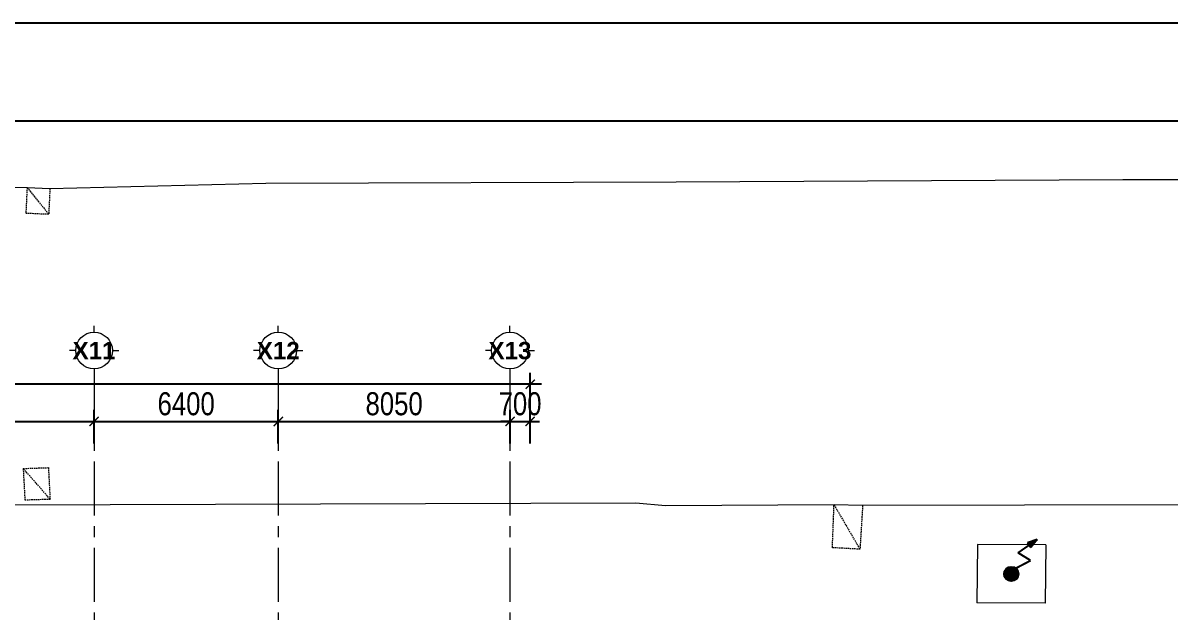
# Model space of a CAD drawing. Header units: millimetres. Extents: x -346728 to 1320345, y -537202 to -385966.
# Drawn here: x 218569 to 258419, y -406439 to -385966 of the extents above; entities that cross this region are included whole.
import ezdxf
from ezdxf.enums import TextEntityAlignment as Align
from ezdxf.xclip import XClip

# ---------------------------------------------------------------- set-up
doc = ezdxf.new("R2010")
doc.units = ezdxf.units.MM
doc.header["$LTSCALE"] = 100
doc.header["$XCLIPFRAME"] = 2
doc.linetypes.add('NETNHA500', pattern=[0.75, 0.5, -0.25])
doc.linetypes.add('X1326_GLB$0$CENTER', pattern=[2, 1.25, -0.25, 0.25, -0.25])
for name, color, linetype in [('KYHIEU', 3, 'Continuous'), ('NHA', 3, 'NETNHA500'), ('TEXT2', 8, 'Continuous')]:
    doc.layers.add(name, color=color, linetype=linetype)
for name, color, linetype, lineweight in [('LINE', 7, 'Continuous', 13), ('X1326_GLB$0$A-tim', 8, 'X1326_GLB$0$CENTER', 9), ('X1326_GLB$0$Xref-Plan Grid$0$A-kich thuoc', 251, 'Continuous', 13), ('X1326_GLB$0$Xref-Plan Grid$0$A-ky hieu', 7, 'Continuous', 13)]:
    doc.layers.add(name, color=color, linetype=linetype, lineweight=lineweight)
doc.styles.add('TEXT2', font='VNTIME.TTF', dxfattribs={"height": 1.5})
doc.styles.add('TOAN - FONT ARIAL', font='Arial_1.ttf', dxfattribs={"width": 0.8})
doc.styles.add('X1326_GLB$0$Xref-Plan Grid$0$BRG-Chu Hoa', font='Arialbd_1.ttf')
doc.dimstyles.new('X1326_GLB$0$200', dxfattribs={"dimscale": 400, "dimtxt": 2, "dimasz": 0.8, "dimexe": 1, "dimexo": 1, "dimgap": 0.5, "dimtad": 1, "dimdec": 0, "dimzin": 0, "dimdsep": 46, "dimtxsty": 'TOAN - FONT ARIAL', "dimblk": 'ARCHTICK', "dimcen": 0.8, "dimdle": 1, "dimclrd": 7, "dimclre": 7, "dimclrt": 7, "dimadec": 0, "dimazin": 0, "dimtfac": 1, "dimtdec": 0, "dimtix": 1, "dimtmove": 2, "dimatfit": 3, "dimfxl": 1, "dimtolj": 1, "dimtzin": 0, "dimarcsym": 0})

# ---------------------------------------------------------------- blocks, each defined once
blk = doc.blocks.new('_ArchTick')
at = {"color": 0, "linetype": 'ByBlock', "const_width": 0.15}
blk.add_lwpolyline([(-0.5, -0.5), (0.5, 0.5)], dxfattribs=at)
blk = doc.blocks.new('*D661')
at = {"layer": 'DEFPOINTS', "color": 0, "transparency": 16777216}
for p in [(147189, -398521), (147189, -400706, 0), (236189, -400693, 0)]:
    blk.add_point(p, dxfattribs=at)
at = {"layer": 'X1326_GLB$0$Xref-Plan Grid$0$A-kich thuoc', "color": 7, "lineweight": -2, "transparency": 16777216}
for p, q in [((147189, -400306), (147189, -398121)), ((236189, -400293), (236189, -398121)), ((236589, -398521), (146789, -398521))]:
    blk.add_line(p, q, dxfattribs=at)
at = {"layer": 'X1326_GLB$0$Xref-Plan Grid$0$A-kich thuoc', "color": 7, "lineweight": -2, "transparency": 16777216, "xscale": 320, "yscale": 320, "zscale": 320, "rotation": 180}
blk.add_blockref('_ArchTick', (147189, -398521), dxfattribs=at)
at = {"layer": 'X1326_GLB$0$Xref-Plan Grid$0$A-kich thuoc', "color": 7, "lineweight": -2, "transparency": 16777216, "xscale": 320, "yscale": 320, "zscale": 320}
blk.add_blockref('_ArchTick', (236189, -398521), dxfattribs=at)
at = {"layer": 'X1326_GLB$0$Xref-Plan Grid$0$A-kich thuoc', "color": 7, "transparency": 16777216, "insert": (191689, -397912), "char_height": 800, "attachment_point": 5, "style": 'TOAN - FONT ARIAL'}
blk.add_mtext('\\A1;89000', dxfattribs=at)
blk = doc.blocks.new('*U238')
for p, q in [((0, 3.19), (0, 4.28)), ((-3.19, 0), (-4.28, 0)), ((3.19, 0), (4.28, 0)), ((0, -3.19), (0, -4.28))]:
    blk.add_line(p, q)
blk.add_circle((0, 0), 3.19)
at = {"color": 7, "style": 'X1326_GLB$0$Xref-Plan Grid$0$BRG-Chu Hoa'}
blk.add_attdef('1', text='', height=3, dxfattribs=at).set_placement((0, 0), align=Align.MIDDLE_CENTER)
blk = doc.blocks.new('*U239')
for p, q in [((0, 3.19), (0, 4.28)), ((-3.19, 0), (-4.28, 0)), ((3.19, 0), (4.28, 0)), ((0, -3.19), (0, -4.28))]:
    blk.add_line(p, q)
blk.add_circle((0, 0), 3.19)
at = {"color": 7, "style": 'X1326_GLB$0$Xref-Plan Grid$0$BRG-Chu Hoa'}
blk.add_attdef('1', text='', height=3, dxfattribs=at).set_placement((0, 0), align=Align.MIDDLE_CENTER)
blk = doc.blocks.new('*D685')
at = {"layer": 'DEFPOINTS', "color": 0, "transparency": 16777216}
for p in [(221038, -399814), (213239, -400986), (221038, -400986)]:
    blk.add_point(p, dxfattribs=at)
at = {"layer": 'X1326_GLB$0$Xref-Plan Grid$0$A-kich thuoc', "color": 7, "lineweight": -2, "transparency": 16777216}
for p, q in [((213239, -400586), (213239, -399414)), ((221038, -400586), (221038, -399414)), ((212839, -399814), (221438, -399814))]:
    blk.add_line(p, q, dxfattribs=at)
at = {"layer": 'X1326_GLB$0$Xref-Plan Grid$0$A-kich thuoc', "color": 7, "lineweight": -2, "transparency": 16777216, "xscale": 320, "yscale": 320, "zscale": 320, "rotation": 180}
blk.add_blockref('_ArchTick', (213239, -399814), dxfattribs=at)
at = {"layer": 'X1326_GLB$0$Xref-Plan Grid$0$A-kich thuoc', "color": 7, "lineweight": -2, "transparency": 16777216, "xscale": 320, "yscale": 320, "zscale": 320}
blk.add_blockref('_ArchTick', (221038, -399814), dxfattribs=at)
at = {"layer": 'X1326_GLB$0$Xref-Plan Grid$0$A-kich thuoc', "color": 7, "transparency": 16777216, "insert": (217139, -399205), "char_height": 800, "attachment_point": 5, "style": 'TOAN - FONT ARIAL'}
blk.add_mtext('\\A1;7800', dxfattribs=at)
blk = doc.blocks.new('*D686')
at = {"layer": 'DEFPOINTS', "color": 0, "transparency": 16777216}
for p in [(227439, -399814), (221038, -400986), (227439, -400986)]:
    blk.add_point(p, dxfattribs=at)
at = {"layer": 'X1326_GLB$0$Xref-Plan Grid$0$A-kich thuoc', "color": 7, "lineweight": -2, "transparency": 16777216}
for p, q in [((221038, -400586), (221038, -399414)), ((227439, -400586), (227439, -399414)), ((220638, -399814), (227839, -399814))]:
    blk.add_line(p, q, dxfattribs=at)
at = {"layer": 'X1326_GLB$0$Xref-Plan Grid$0$A-kich thuoc', "color": 7, "lineweight": -2, "transparency": 16777216, "xscale": 320, "yscale": 320, "zscale": 320, "rotation": 180}
blk.add_blockref('_ArchTick', (221038, -399814), dxfattribs=at)
at = {"layer": 'X1326_GLB$0$Xref-Plan Grid$0$A-kich thuoc', "color": 7, "lineweight": -2, "transparency": 16777216, "xscale": 320, "yscale": 320, "zscale": 320}
blk.add_blockref('_ArchTick', (227439, -399814), dxfattribs=at)
at = {"layer": 'X1326_GLB$0$Xref-Plan Grid$0$A-kich thuoc', "color": 7, "transparency": 16777216, "insert": (224239, -399205), "char_height": 800, "attachment_point": 5, "style": 'TOAN - FONT ARIAL'}
blk.add_mtext('\\A1;6400', dxfattribs=at)
blk = doc.blocks.new('*D687')
at = {"layer": 'DEFPOINTS', "color": 0, "transparency": 16777216}
for p in [(235489, -399814), (227439, -400986), (235489, -400986, 0)]:
    blk.add_point(p, dxfattribs=at)
at = {"layer": 'X1326_GLB$0$Xref-Plan Grid$0$A-kich thuoc', "color": 7, "lineweight": -2, "transparency": 16777216}
for p, q in [((227439, -400586), (227439, -399414)), ((235489, -400586), (235489, -399414)), ((227039, -399814), (235889, -399814))]:
    blk.add_line(p, q, dxfattribs=at)
at = {"layer": 'X1326_GLB$0$Xref-Plan Grid$0$A-kich thuoc', "color": 7, "lineweight": -2, "transparency": 16777216, "xscale": 320, "yscale": 320, "zscale": 320, "rotation": 180}
blk.add_blockref('_ArchTick', (227439, -399814), dxfattribs=at)
at = {"layer": 'X1326_GLB$0$Xref-Plan Grid$0$A-kich thuoc', "color": 7, "lineweight": -2, "transparency": 16777216, "xscale": 320, "yscale": 320, "zscale": 320}
blk.add_blockref('_ArchTick', (235489, -399814), dxfattribs=at)
at = {"layer": 'X1326_GLB$0$Xref-Plan Grid$0$A-kich thuoc', "color": 7, "transparency": 16777216, "insert": (231464, -399205), "char_height": 800, "attachment_point": 5, "style": 'TOAN - FONT ARIAL'}
blk.add_mtext('\\A1;8050', dxfattribs=at)
blk = doc.blocks.new('*U267')
for p, q in [((0, 3.19), (0, 4.28)), ((-3.19, 0), (-4.28, 0)), ((3.19, 0), (4.28, 0)), ((0, -3.19), (0, -4.28))]:
    blk.add_line(p, q)
blk.add_circle((0, 0), 3.19)
at = {"color": 7, "style": 'X1326_GLB$0$Xref-Plan Grid$0$BRG-Chu Hoa'}
blk.add_attdef('1', text='', height=3, dxfattribs=at).set_placement((0, 0), align=Align.MIDDLE_CENTER)
blk = doc.blocks.new('*D689')
at = {"layer": 'DEFPOINTS', "color": 0, "transparency": 16777216}
for p in [(236189, -399814), (235489, -400986), (236189, -400986, 0)]:
    blk.add_point(p, dxfattribs=at)
at = {"layer": 'X1326_GLB$0$Xref-Plan Grid$0$A-kich thuoc', "color": 7, "lineweight": -2, "transparency": 16777216}
for p, q in [((235489, -400586), (235489, -399414)), ((236189, -400586), (236189, -399414)), ((235489, -399814), (235169, -399814)), ((235489, -399814), (236189, -399814)), ((236189, -399814), (236509, -399814))]:
    blk.add_line(p, q, dxfattribs=at)
at = {"layer": 'X1326_GLB$0$Xref-Plan Grid$0$A-kich thuoc', "color": 7, "lineweight": -2, "transparency": 16777216, "xscale": 320, "yscale": 320, "zscale": 320}
blk.add_blockref('_ArchTick', (235489, -399814), dxfattribs=at)
at = {"layer": 'X1326_GLB$0$Xref-Plan Grid$0$A-kich thuoc', "color": 7, "lineweight": -2, "transparency": 16777216, "xscale": 320, "yscale": 320, "zscale": 320, "rotation": 180}
blk.add_blockref('_ArchTick', (236189, -399814), dxfattribs=at)
at = {"layer": 'X1326_GLB$0$Xref-Plan Grid$0$A-kich thuoc', "color": 7, "transparency": 16777216, "insert": (235839, -399205), "char_height": 800, "attachment_point": 5, "style": 'TOAN - FONT ARIAL'}
blk.add_mtext('\\A1;700', dxfattribs=at)
blk = doc.blocks.new('LVL-KHUNGTEN')
blk.add_lwpolyline([(61073, 41093), (119124, 41093), (119124, 62), (61073, 62)], close=True)
at = {"layer": 'DEFPOINTS'}
blk.add_line((61073, 41093), (119124, 41093), dxfattribs=at)
blk = doc.blocks.new('TRAMBT')
at = {"layer": 'KYHIEU'}
for p, q in [((-0.253, 0.726), (-0.002, 1.501)), ((-0.25, 0.728), (0, 1.5)), ((-0.25, 0.728), (0, 1.5)), ((-0.247, 0.731), (0.002, 1.499)), ((0, 1.5), (-0.2, 1.208)), ((0, 1.5), (-0.2, 1.208)), ((0, 1.5), (-0.2, 1.208)), ((-0.2, 1.208), (-0.009, 1.146)), ((-0.011, 1.467), (-0.19, 1.205)), ((-0.022, 1.433), (-0.18, 1.202)), ((-0.033, 1.399), (-0.17, 1.199)), ((-0.043, 1.366), (-0.16, 1.195)), ((-0.054, 1.332), (-0.15, 1.192)), ((-0.065, 1.299), (-0.141, 1.189)), ((-0.065, 1.299), (-0.141, 1.189)), ((-0.076, 1.265), (-0.131, 1.186)), ((-0.087, 1.232), (-0.121, 1.183)), ((-0.088, 1.23), (-0.089, 1.172)), ((-0.077, 1.262), (-0.08, 1.169)), ((-0.066, 1.296), (-0.07, 1.166)), ((-0.055, 1.329), (-0.06, 1.163)), ((-0.055, 1.329), (-0.06, 1.163)), ((-0.045, 1.363), (-0.05, 1.16)), ((-0.034, 1.396), (-0.04, 1.156)), ((-0.023, 1.43), (-0.03, 1.153)), ((-0.012, 1.463), (-0.02, 1.15)), ((0, 1.5), (-0.009, 1.146)), ((0.247, 0.772), (-0.253, 0.726)), ((0.25, 0.775), (-0.25, 0.728)), ((0.253, 0.777), (-0.247, 0.731)), ((-0.002, 0.25), (0.247, 0.772)), ((0, 0.25), (0.25, 0.775)), ((0.002, 0.25), (0.253, 0.777))]:
    blk.add_line(p, q, dxfattribs=at)
for radius in [0.25, 0.24, 0.23, 0.22, 0.209, 0.199, 0.189, 0.179, 0.169, 0.159, 0.15, 0.14, 0.13, 0.12, 0.11, 0.102, 0.0975, 0.0875, 0.0775, 0.0675, 0.0575, 0.0511, 0.0411, 0.0311, 0.0211, 0.0111]:
    blk.add_circle((0, 0), radius, dxfattribs=at)
blk = doc.blocks.new('mb duong hh')
at = {"layer": 'LINE', "color": 252, "lineweight": 9}
for p, q in [((49800, 112404), (56499, 112291)), ((57293, 112256), (64789, 112441)), ((64789, 112441), (79050, 112493)), ((79050, 112493), (94569, 112566)), ((94569, 112566), (162204, 112582)), ((56499, 112291), (57293, 112256)), ((89517, 99883), (89494, 97860)), ((91885, 99870), (89517, 99883)), ((91885, 99870), (91862, 97848)), ((91862, 97848), (89494, 97860))]:
    blk.add_line(p, q, dxfattribs=at)
blk.add_lwpolyline([(162238, 101410), (85525, 101244), (84531, 101266), (78675, 101228), (77651, 101325), (44774, 101222)], dxfattribs=at)
at = {"layer": 'NHA', "color": 252, "lineweight": 9}
for p, q in [((56499, 112291), (56454, 111406)), ((56499, 112291), (57248, 111370)), ((57293, 112256), (57248, 111370)), ((56454, 111406), (57248, 111370)), ((56364, 102529), (57238, 102558)), ((56364, 102529), (56421, 101439)), ((57295, 101468), (56364, 102529)), ((57238, 102558), (57295, 101468)), ((56421, 101439), (57295, 101468)), ((84475, 99775), (84531, 101266)), ((84531, 101266), (85432, 99723)), ((85525, 101244), (85432, 99723)), ((85432, 99723), (84475, 99775))]:
    blk.add_line(p, q, dxfattribs=at)
at = {"layer": 'KYHIEU', "color": 252, "lineweight": 9, "xscale": 1000.303240686116, "yscale": 1000.303240686116, "zscale": 1000.303240686116, "rotation": 322.9577749227394}
blk.add_blockref('TRAMBT', (90690, 98865), dxfattribs=at)
at = {"layer": 'TEXT2', "color": 252, "lineweight": 9, "style": 'TEXT2'}
blk.add_text('D¶i ph©n c¸ch', height=1500.45, rotation=1.5213, dxfattribs=at).set_placement((48645, 114953))

msp = doc.modelspace()

# ---------------------------------------------------------------- linework, layer by layer
at = {"layer": 'X1326_GLB$0$A-tim', "ltscale": 15}
for p, q in [((221038.5, -398208.6, -1404.9), (221038.5, -512162.7, -1404.9)), ((227438.6, -398208.6, -1404.9), (227438.6, -512162.7, -1404.9)), ((235488.6, -398208.6, -1404.9), (235488.6, -512162.7, -1404.9))]:
    msp.add_line(p, q, dxfattribs=at)

# ---------------------------------------------------------------- block references
at = {"extrusion": (0.00597, -2.28885e-18, 0.999982), "xscale": 3.385207865094198, "yscale": 3.385207865094198, "zscale": 3.385207865094198}
msp.add_blockref('LVL-KHUNGTEN', (-107243.5, -525073.6, -287.1), dxfattribs=at)
ref = msp.add_blockref('mb duong hh', (162214.1, -503978, 0))
XClip(ref).set_block_clipping_path([(-58962.6888090824, -15358.4345334051), (108047.3313388755, 114603.0144500207)])
at = {"layer": 'X1326_GLB$0$Xref-Plan Grid$0$A-ky hieu', "xscale": 200, "yscale": 200, "zscale": 200}
for name, p, values in [('*U238', (221038.5, -397351.8, -1404.9), {'1': 'X11'}), ('*U267', (227438.6, -397351.8, -1404.9), {'1': 'X12'}), ('*U239', (235488.6, -397351.8, -1404.9), {'1': 'X13'})]:
    msp.add_blockref(name, p, dxfattribs=at).add_auto_attribs(values)

# ---------------------------------------------------------------- dimensions: what is measured, and where the dimension line sits
at = {"layer": 'X1326_GLB$0$Xref-Plan Grid$0$A-kich thuoc'}
for base, p1, p2, picture, middle in [((147188.6, -398520.8, -1404.9), (236188.6, -400693.4, -1404.9), (147188.6, -400705.5, -1404.9), '*D661', (191688.6, -397912.3, -1404.9)), ((221038.5, -399813.6, -1404.9), (213238.6, -400986.3, -1404.9), (221038.5, -400986.3, -1404.9), '*D685', (217138.5, -399205.2, -1404.9)), ((227438.6, -399813.6, -1404.9), (221038.5, -400986.3, -1404.9), (227438.6, -400986.3, -1404.9), '*D686', (224238.6, -399205.2, -1404.9)), ((235488.6, -399813.6, -1404.9), (227438.6, -400986.3, -1404.9), (235488.6, -400986.3, -1404.9), '*D687', (231463.6, -399205.2, -1404.9)), ((236188.6, -399813.6, -1404.9), (235488.6, -400986.3, -1404.9), (236188.6, -400986.3, -1404.9), '*D689', (235838.6, -399205.2, -1404.9))]:
    dim = msp.add_linear_dim(base=base, p1=p1, p2=p2, dimstyle='X1326_GLB$0$200', dxfattribs=at)
    dim.commit()
    dim.dimension.update_dxf_attribs({"geometry": picture, "text_midpoint": middle})

doc.saveas('drawing.dxf')
